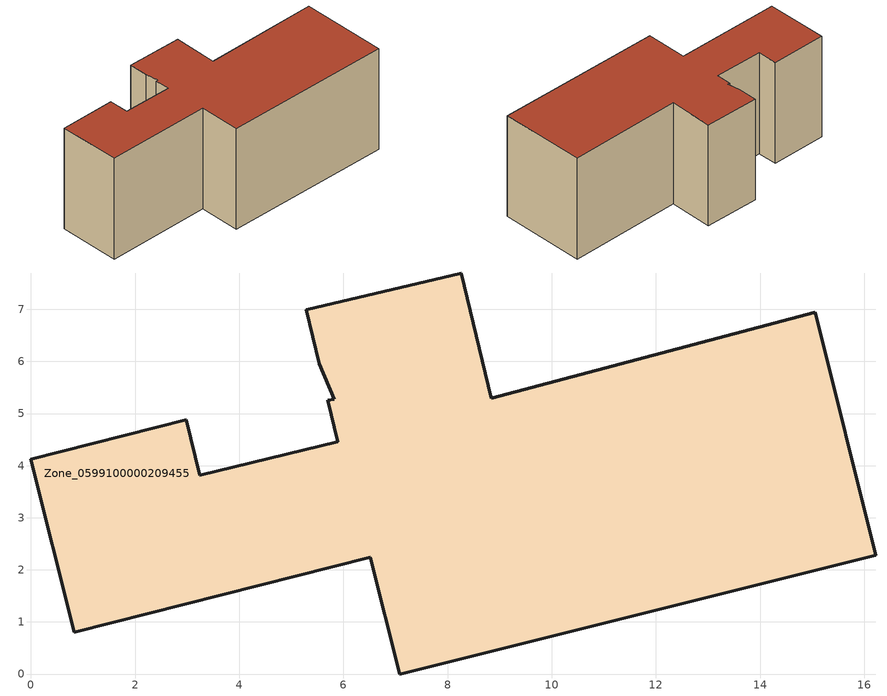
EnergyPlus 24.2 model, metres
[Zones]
Zone_0599100000209455
 floor ground (C_G): 5.82,5.28 5.54,5.96 5.29,6.99 8.26,7.7 8.84,5.3 15.05,6.94 16.22,2.28 7.08,0 6.52,2.24 0.83,0.8 0,4.12 2.98,4.88 3.24,3.82 5.89,4.46 5.7,5.26 z0
 wall outside (C_F): 0.83,0.8 6.52,2.24 7.08,0 16.22,2.28 15.05,6.94 8.84,5.3 8.26,7.7 5.29,6.99 5.54,5.96 5.82,5.28 5.7,5.26 5.89,4.46 3.24,3.82 2.98,4.88 0,4.12 0.83,0.8 z0:5.94
 roof outside (C_R): 5.82,5.28 5.7,5.26 5.89,4.46 3.24,3.82 2.98,4.88 0,4.12 0.83,0.8 6.52,2.24 7.08,0 16.22,2.28 15.05,6.94 8.84,5.3 8.26,7.7 5.29,6.99 5.54,5.96 z5.94
[BUILDING]
Pand.0599100000209455: North Axis=0; Terrain=City; Loads Convergence Tolerance Value=0.04; Temperature Convergence Tolerance Value=0.4; Solar Distribution=FullExterior; Maximum Number of Warmup Days=25; Minimum Number of Warmup Days=1
[Site:Location]
Rotterdam.The.Hague.AP_ZH_NLD Design_Conditions: Latitude=51.96; Longitude=4.45; Time Zone=1; Elevation=-4.5
[SITE:GROUNDTEMPERATURE:BUILDINGSURFACE]
18, 18, 18, 18, 18, 18, 18, 18, 18, 18, 18, 18
[MATERIAL] Thermal Absorptance=0.9; Solar Absorptance=0.7; Visible Absorptance=0.7
Name | Roughness | Thickness | Conductivity | Density | Specific Heat
G.TI.1965-1974 | MediumSmooth | 0.15 | 0.882353 | 540 | 1210
F.TI.1965-1974 | Rough | 0.3 | 0.697674 | 1920 | 840
R.TI.1965-1974 | MediumRough | 0.2 | 0.232558 | 1500 | 1000
[CONSTRUCTION]
C_G: G.TI.1965-1974
C_F: F.TI.1965-1974
C_R: R.TI.1965-1974
[ZONE]
Zone_0599100000209455: Type=1; Multiplier=1; Ceiling Height=Autocalculate; Volume=Autocalculate; Floor Area=autocalculate; Part of Total Floor Area=Yes
[ZONEINFILTRATION:DESIGNFLOWRATE]
Infil_Zone_0599100000209455: Zone or ZoneList or Space or SpaceList=Zone_0599100000209455; Schedule=AlwaysOn; Design Flow Rate Calculation Method=Flow/Area; Flow Rate per Floor Area=0.003; Constant Term Coefficient=1; Temperature Term Coefficient=0; Velocity Term Coefficient=0; Velocity Squared Term Coefficient=0
[HVACTEMPLATE:ZONE:IDEALLOADSAIRSYSTEM]
Zone_0599100000209455: Maximum Heating Supply Air Temperature=50; Minimum Cooling Supply Air Temperature=13; Maximum Heating Supply Air Humidity Ratio=0.0156; Minimum Cooling Supply Air Humidity Ratio=0.0077; Heating Limit=NoLimit; Cooling Limit=NoLimit; Dehumidification Control Type=ConstantSensibleHeatRatio; Cooling Sensible Heat Ratio=0.7; Dehumidification Setpoint=60; Humidification Control Type=None; Humidification Setpoint=30; Outdoor Air Method=None; Outdoor Air Flow Rate per Person=0.00944; Outdoor Air Flow Rate per Zone Floor Area=0; Outdoor Air Flow Rate per Zone=0; Demand Controlled Ventilation Type=None; Outdoor Air Economizer Type=NoEconomizer; Heat Recovery Type=None; Sensible Heat Recovery Effectiveness=0.7; Latent Heat Recovery Effectiveness=0.65
[ZONECONTROL:THERMOSTAT]
ThermostatControl_Zone_0599100000209455: Zone or ZoneList=Zone_0599100000209455; Control Type Schedule=DualSetpointControlType; Control 1=Thermostat_Zone_0599100000209455; Temperature Difference Between Cutout And Setpoint=0
[THERMOSTATSETPOINT:DUALSETPOINT]
Thermostat_Zone_0599100000209455: Heating Setpoint Temperature Schedule=HeatingSetpoint_Zone_0599100000209455; Cooling Setpoint Temperature Schedule=CoolingSetpoint_Zone_0599100000209455
[SCHEDULE:COMPACT]
HeatingSetpoint_Zone_0599100000209455: Through: 12/31, For: AllDays, Until: 24:00, 21
CoolingSetpoint_Zone_0599100000209455: Through: 12/31, For: AllDays, Until: 24:00, 24
DualSetpointControlType: Through: 12/31, For: AllDays, Until: 24:00, 4
AlwaysOn: Through: 12/31, For: AllDays, Until: 24:00, 1
